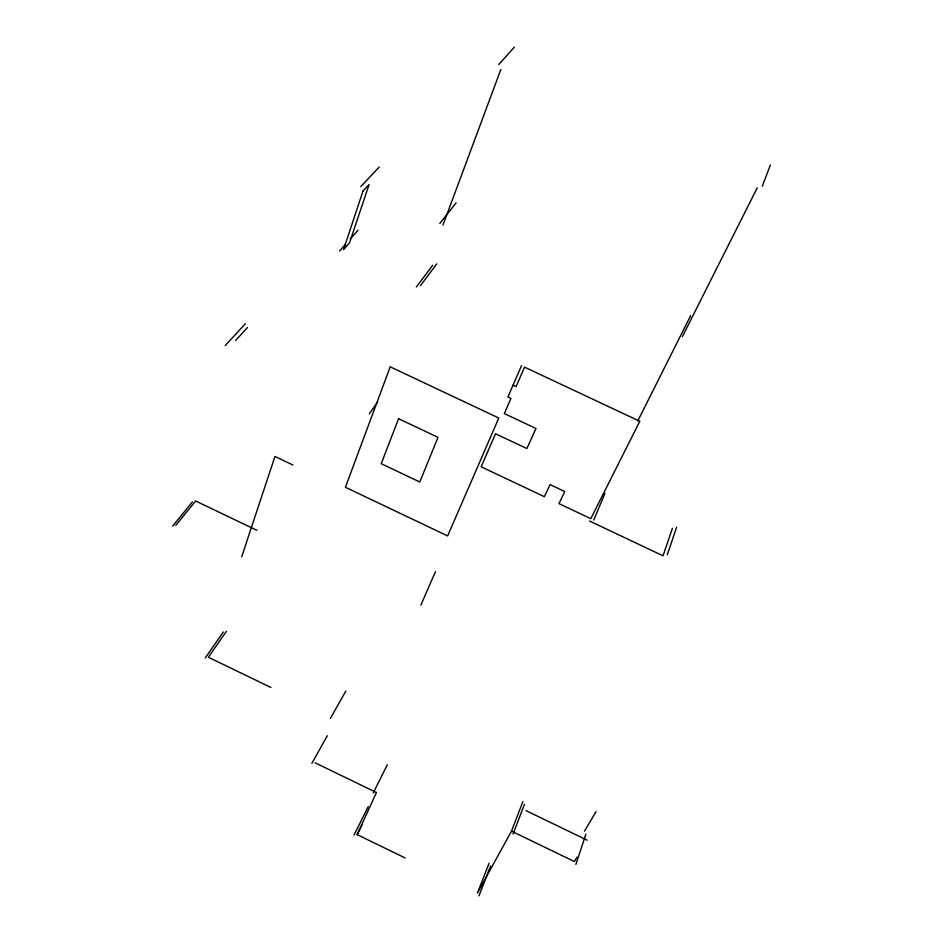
<?xml version="1.0" encoding="UTF-8"?>
<svg xmlns="http://www.w3.org/2000/svg" width="943" height="943" viewBox="0 0 943 943"><rect width="100%" height="100%" fill="white"/><g stroke="black" fill="none" stroke-linecap="round" stroke-linejoin="round"><path stroke-width="1.41" d="M575.89 864.472L585.898 834.072M241.679 556.806L274.955 456.459L292.943 465.029M667.243 554.861L676.567 527.337M672.43 528.304L663.012 555.804L589.599 521.055M442.998 224.988L500.827 69.558M762.321 186.16L770.372 165.013M513.063 834.072L524.426 804.391M489.111 863.234L477.417 893.092L511.507 831.148L522.905 801.503M478.961 895.85L490.608 865.969M593.736 520.064L604.899 493.484M521.491 365.707L507.935 396.968L510.953 398.394L504.328 413.576L535.989 428.499L526.878 448.55L495.535 433.756L481.154 466.785L544.335 496.69L550.064 484.596L564.786 491.562L558.963 503.609L590.801 518.685L639.79 421.285L524.556 367.145L516.08 386.618L513.051 385.18M420.896 605.076L435.477 571.611M405.16 857.965L357.149 834.638L376.434 792.521L315.056 762.793M357.149 834.638L362.088 824.689M354.014 835.109L368.218 806.607M373.18 793.063L387.337 764.738M637.727 421.049L690.677 315.551M682.355 336.686L757.241 187.822M311.885 763.359L327.327 735.717M330.415 718.401L345.845 691.042M584.436 831.207L596.07 811.628M577.045 857.128L574.381 861.56L511.507 831.148M226.414 631.291L208.368 657.247L270.912 687.459M205.244 657.955L223.338 631.999M369.314 413.847L377.683 401.977M420.425 285.635L436.809 263.851M416.311 287.002L432.778 265.207M439.827 223.515L456.117 202.839M175.811 525.345L195.614 500.992L256.932 530.331M172.628 526.159L192.407 501.888M339.563 251.015L345.397 244.449M350.254 238.98L358.034 230.222M498.694 64.596L514.383 47.15M235.561 340.529L247.479 327.516M225.188 345.621L245.439 323.685M360.804 186.631L379.216 167.017M526.005 810.638L587.194 840.189M362.961 191.111L343.57 249.6L349.511 242.881L369.078 184.533L362.961 191.111M390.213 366.827L345.409 487.272L447.642 535.919L498.788 418.032L390.213 366.827M398.583 418.704L381.231 463.697L419.776 481.991L438 437.352L398.583 418.704"/></g></svg>
